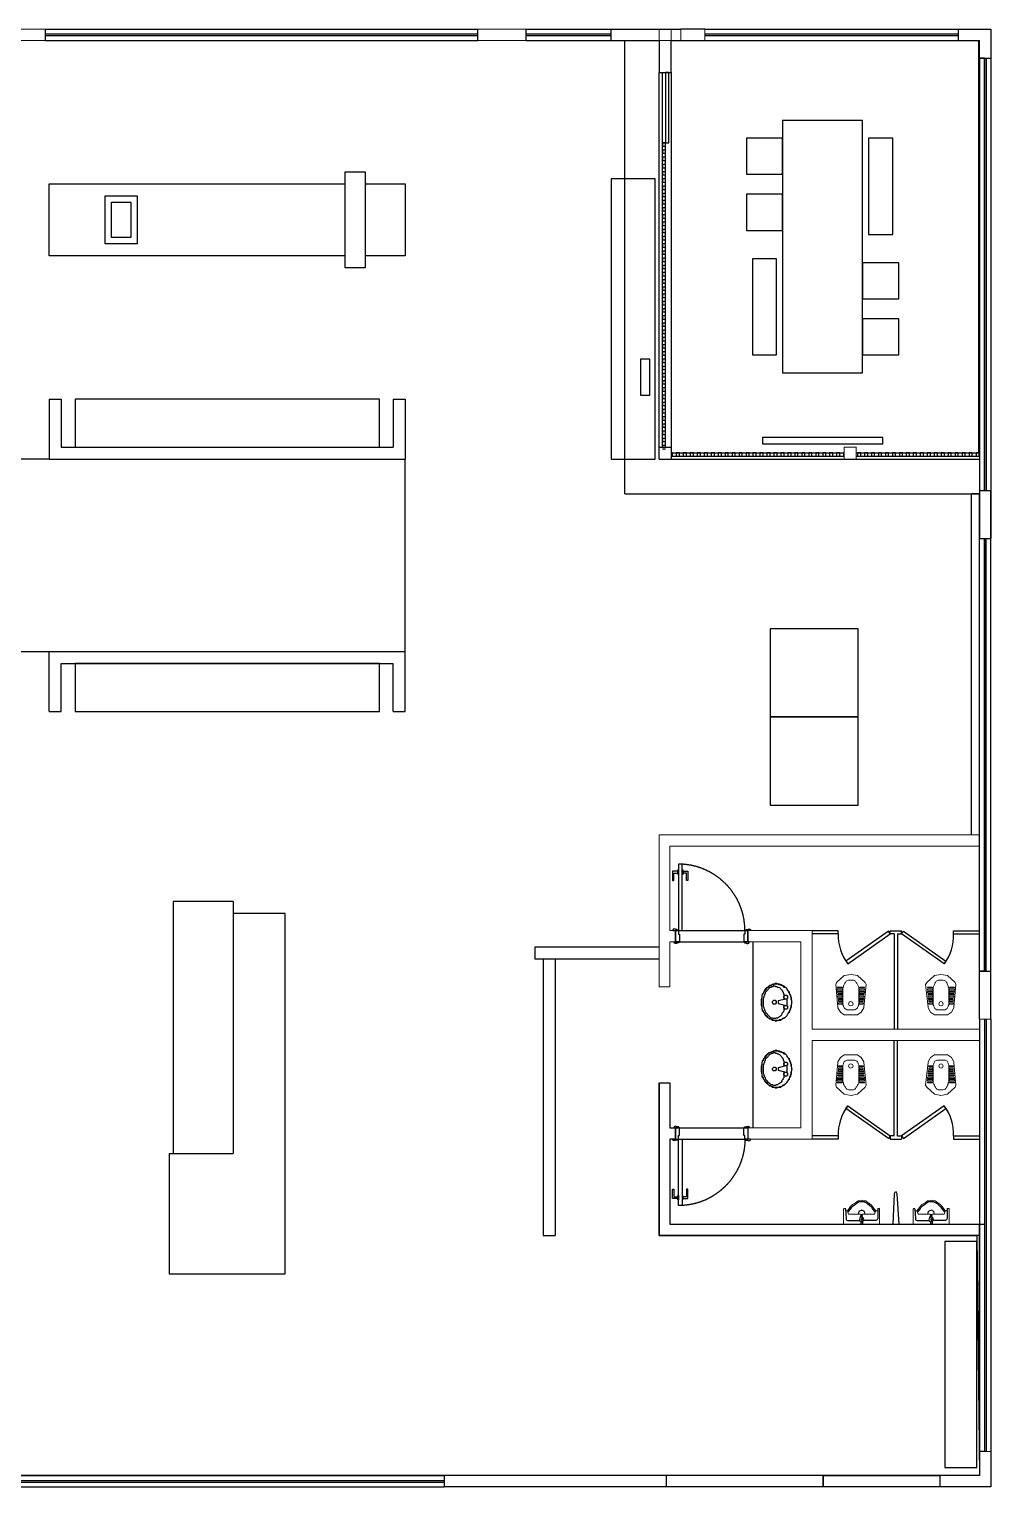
# Model space of a CAD drawing. Header units: millimetres. Extents: x 5625199 to 7433318, y -3316392 to -2552493.
# Drawn here: x 6037506 to 6049510, y -2570694 to -2552493 of the extents above; entities that cross this region are included whole.
import ezdxf

# ---------------------------------------------------------------- set-up
doc = ezdxf.new("R2010")
doc.units = ezdxf.units.MM
doc.linetypes.add('HIDDEN', pattern=[9.525, 6.35, -3.175])
for name, color, linetype in [('155', 155, 'Continuous'), ('250', 250, 'Continuous'), ('PL-固定家具', 155, 'Continuous'), ('PL-固定落地', 155, 'Continuous'), ('PL-新建墙体', 5, 'Continuous'), ('PL-活动家具', 15, 'Continuous'), ('PL-门', 4, 'Continuous')]:
    doc.layers.add(name, color=color, linetype=linetype)

# ---------------------------------------------------------------- blocks, each defined once
blk = doc.blocks.new('GRDRDRD')
at = {"lineweight": 9}
for points in [[(5099847, -2519310), (5099792, -2519279), (5099760, -2519231), (5099760, -2519145), (5099760, -2519066), (5099792, -2519018), (5099847, -2518987)], [(5099823, -2519097), (5099839, -2519073)], [(5099839, -2519073), (5099847, -2519066), (5099863, -2519058), (5099871, -2519058), (5099886, -2519050), (5100100, -2519050)], [(5099847, -2518987), (5099855, -2518987)], [(5100139, -2518955), (5099855, -2518987)], [(5100100, -2519050), (5100107, -2519050)], [(5100107, -2519050), (5100123, -2519058), (5100139, -2519066), (5100155, -2519073), (5100163, -2519081), (5100178, -2519089), (5100186, -2519097)], [(5100139, -2518955), (5100163, -2518971)], [(5100163, -2518971), (5100250, -2519066), (5100265, -2519145), (5100250, -2519231), (5100163, -2519326)], [(5099823, -2519200), (5099823, -2519097)], [(5099839, -2519223), (5099823, -2519200)], [(5100107, -2519247), (5100100, -2519247), (5099886, -2519247), (5099871, -2519239), (5099863, -2519239), (5099847, -2519231), (5099839, -2519223)], [(5100107, -2519239), (5100100, -2519247)], [(5100186, -2519200), (5100178, -2519208), (5100163, -2519216), (5100155, -2519223), (5100139, -2519231), (5100123, -2519239), (5100107, -2519239)], [(5100186, -2519097), (5100194, -2519113)], [(5100194, -2519176), (5100186, -2519200)], [(5100194, -2519176), (5100194, -2519113)], [(5100139, -2519334), (5099855, -2519310), (5099847, -2519310)], [(5100163, -2519326), (5100139, -2519334)]]:
    blk.add_lwpolyline(points, dxfattribs=at)
at = {"lineweight": 13}
for points in [[(5099894, -2518995), (5099910, -2518995), (5099910, -2519042), (5099894, -2519042)], [(5099926, -2518995), (5099942, -2518995), (5099942, -2519042), (5099926, -2519042)], [(5099950, -2518995), (5099965, -2518987), (5099965, -2519042), (5099950, -2519042)], [(5099981, -2518987), (5099997, -2518987), (5099997, -2519042), (5099981, -2519042)], [(5100013, -2518987), (5100021, -2518987), (5100021, -2519042), (5100013, -2519042)], [(5100052, -2519042), (5100036, -2519042), (5100036, -2518979), (5100052, -2518979)], [(5100084, -2519042), (5100068, -2519042), (5100068, -2518979), (5100084, -2518979)], [(5100107, -2519042), (5100100, -2519042), (5100100, -2518979), (5100107, -2518979)], [(5099894, -2519176), (5099878, -2519168), (5099871, -2519152), (5099878, -2519129), (5099894, -2519121), (5099918, -2519129), (5099926, -2519152), (5099918, -2519168)], [(5100084, -2519318), (5100068, -2519318), (5100068, -2519255), (5100084, -2519255)], [(5100100, -2519318), (5100100, -2519255), (5100107, -2519255), (5100107, -2519318)]]:
    blk.add_lwpolyline(points, close=True, dxfattribs=at)
for points in [[(5099894, -2519302), (5099894, -2519255), (5099910, -2519255), (5099910, -2519302)], [(5099926, -2519302), (5099926, -2519255), (5099942, -2519255), (5099942, -2519302)], [(5099950, -2519302), (5099950, -2519255), (5099965, -2519255), (5099965, -2519302)], [(5099981, -2519310), (5099981, -2519255), (5099997, -2519255), (5099997, -2519310)], [(5100013, -2519310), (5100013, -2519255), (5100021, -2519255), (5100021, -2519310)], [(5100036, -2519310), (5100036, -2519255), (5100052, -2519255), (5100052, -2519318), (5100036, -2519310)], [(5099910, -2519302), (5099894, -2519302)], [(5099942, -2519302), (5099926, -2519302)], [(5099965, -2519302), (5099950, -2519302)], [(5099997, -2519310), (5099981, -2519310)], [(5100021, -2519310), (5100013, -2519310)]]:
    blk.add_lwpolyline(points, dxfattribs=at)
blk = doc.blocks.new('SFSEEE')
at = {"lineweight": 9}
for points in [[(5103261, -2495352), (5103269, -2495352), (5103269, -2495375), (5103261, -2495375), (5103072, -2495375), (5103072, -2494925), (5103261, -2494925), (5103269, -2494933), (5103269, -2494949), (5103261, -2494949)], [(5103198, -2495139), (5103198, -2495012), (5103198, -2494989), (5103222, -2494981), (5103238, -2494973)], [(5103246, -2494949), (5103238, -2494957), (5103238, -2494965), (5103238, -2494973), (5103269, -2494996), (5103293, -2495012), (5103317, -2495036), (5103340, -2495075), (5103364, -2495107), (5103364, -2495123), (5103372, -2495154), (5103364, -2495178), (5103364, -2495202), (5103340, -2495233), (5103317, -2495265), (5103293, -2495289), (5103269, -2495304), (5103238, -2495328), (5103238, -2495336), (5103238, -2495344), (5103246, -2495352)], [(5103238, -2495328), (5103222, -2495320), (5103198, -2495312), (5103198, -2495296), (5103198, -2495162)]]:
    blk.add_lwpolyline(points, dxfattribs=at)
at = {"lineweight": 25}
for points in [[(5103261, -2494949), (5103143, -2494957), (5103127, -2494957), (5103119, -2494973), (5103119, -2495123)], [(5103222, -2494981), (5103230, -2494989), (5103261, -2495012), (5103285, -2495028), (5103301, -2495044), (5103332, -2495083), (5103348, -2495107), (5103356, -2495131), (5103356, -2495154), (5103356, -2495170), (5103348, -2495194), (5103332, -2495225), (5103301, -2495257), (5103285, -2495273), (5103261, -2495289), (5103230, -2495312), (5103222, -2495320)], [(5103072, -2495146), (5103096, -2495146), (5103104, -2495139)], [(5103104, -2495162), (5103096, -2495162), (5103072, -2495162), (5103072, -2495139)], [(5103261, -2495352), (5103143, -2495352), (5103127, -2495344), (5103119, -2495328), (5103119, -2495178)], [(5103159, -2495139), (5103159, -2495131)], [(5103159, -2495162), (5103159, -2495154)], [(5103167, -2495146), (5103175, -2495146), (5103182, -2495146)], [(5103167, -2495154), (5103175, -2495154), (5103182, -2495154)], [(5103175, -2495162), (5103175, -2495154)], [(5103182, -2495146), (5103190, -2495146), (5103190, -2495139), (5103190, -2495162), (5103190, -2495139), (5103190, -2495162), (5103182, -2495154)], [(5103198, -2495194), (5103230, -2495186), (5103246, -2495154), (5103230, -2495115), (5103198, -2495107)]]:
    blk.add_lwpolyline(points, dxfattribs=at)
for points in [[(5103072, -2495139), (5103072, -2495162), (5103072, -2495146)], [(5103127, -2495123), (5103111, -2495131), (5103104, -2495154), (5103111, -2495170), (5103127, -2495178), (5103151, -2495170), (5103159, -2495154), (5103151, -2495131)], [(5103143, -2495154), (5103135, -2495146), (5103127, -2495146), (5103119, -2495154), (5103127, -2495162), (5103135, -2495162)], [(5103175, -2495162), (5103175, -2495139), (5103167, -2495139), (5103167, -2495162)]]:
    blk.add_lwpolyline(points, close=True, dxfattribs=at)
blk = doc.blocks.new('yqd_1_900_140_ydhd1_ywsp3_45_0_0_3')
for p, q in [((-0.411, 1), (-0.461, 1)), ((-0.461, 1), (-0.461, 0.078)), ((-0.411, 0.078), (-0.411, 1)), ((-0.5, 0.078), (-0.461, 0.078)), ((-0.5, -0.078), (-0.5, 0.078)), ((-0.461, 0.078), (-0.411, 0.078)), ((-0.461, 0.078), (-0.461, 0.028)), ((-0.461, 0.028), (-0.444, 0.028)), ((-0.444, 0.028), (-0.444, -0.078)), ((0.461, 0.028), (0.444, 0.028)), ((0.444, 0.028), (0.444, -0.078)), ((0.5, 0.078), (0.461, 0.078)), ((0.461, 0.078), (0.461, 0.028)), ((0.5, -0.078), (0.5, 0.078)), ((-0.444, -0.078), (-0.5, -0.078)), ((0.444, -0.078), (0.5, -0.078))]:
    blk.add_line(p, q)
at = {"ltscale": 500}
for p, q in [((-0.5, 0.078), (0.5, 0.078)), ((-0.5, -0.078), (0.5, -0.078))]:
    blk.add_line(p, q, dxfattribs=at)
for points in [[(-0.476, 0.901), (-0.539, 0.901, 0.414214), (-0.543, 0.898), (-0.543, 0.777, 0.414214), (-0.539, 0.774), (-0.527, 0.774, 0.414214), (-0.523, 0.777), (-0.523, 0.874, -0.414214), (-0.52, 0.877), (-0.476, 0.877)], [(-0.396, 0.901), (-0.333, 0.901, -0.414214), (-0.33, 0.898), (-0.33, 0.777, -0.414214), (-0.333, 0.774), (-0.346, 0.774, -0.414214), (-0.349, 0.777), (-0.349, 0.874, 0.414214), (-0.352, 0.877), (-0.396, 0.877)]]:
    blk.add_lwpolyline(points, format="xyb")
for points in [[(-0.471, 0.872), (-0.471, 0.906), (-0.476, 0.906), (-0.476, 0.872)], [(-0.461, 0.858), (-0.461, 0.92), (-0.471, 0.92), (-0.471, 0.858)], [(-0.411, 0.858), (-0.411, 0.92), (-0.402, 0.92), (-0.402, 0.858)], [(-0.402, 0.872), (-0.402, 0.906), (-0.396, 0.906), (-0.396, 0.872)]]:
    blk.add_lwpolyline(points, close=True)
at = {"lineweight": -3}
for points in [[(-0.539, 0.091), (-0.539, 0.078), (-0.472, 0.078), (-0.472, 0.093), (-0.476, 0.093, -1), (-0.483, 0.093, -0.128551), (-0.507, 0.099, 0.3547), (-0.528, 0.097), (-0.533, 0.097, -0.414214), (-0.539, 0.091)], [(0.539, 0.091), (0.539, 0.078), (0.472, 0.078), (0.472, 0.093), (0.476, 0.093, 1), (0.483, 0.093, 0.128551), (0.507, 0.099, -0.3547), (0.528, 0.097), (0.533, 0.097, 0.414214), (0.539, 0.091)], [(-0.522, -0.091), (-0.522, -0.078), (-0.456, -0.078), (-0.456, -0.093), (-0.459, -0.093, 1), (-0.467, -0.093, 0.128551), (-0.49, -0.099, -0.3547), (-0.511, -0.097), (-0.517, -0.097, 0.414214), (-0.522, -0.091)], [(0.522, -0.091), (0.522, -0.078), (0.456, -0.078), (0.456, -0.093), (0.459, -0.093, -1), (0.467, -0.093, -0.128551), (0.49, -0.099, 0.3547), (0.511, -0.097), (0.517, -0.097, -0.414214), (0.522, -0.091)]]:
    blk.add_lwpolyline(points, format="xyb", dxfattribs=at)
at = {"color": 250, "linetype": 'HIDDEN', "ltscale": 15}
blk.add_arc((-0.461, 0.078), 0.922, 0, 90, dxfattribs=at)
blk = doc.blocks.new('TFHFTTT')
at = {"lineweight": 9}
for points in [[(5099511, -2521059), (5099504, -2521067), (5099496, -2521083), (5099488, -2521090), (5099480, -2521098), (5099480, -2521114), (5099472, -2521122), (5099464, -2521138)], [(5099575, -2521011), (5099567, -2521011), (5099551, -2521019), (5099543, -2521027), (5099535, -2521035), (5099527, -2521043), (5099519, -2521051), (5099511, -2521059)], [(5099646, -2520988), (5099638, -2520988), (5099622, -2520996), (5099614, -2520996), (5099606, -2520996), (5099590, -2521004), (5099582, -2521004), (5099575, -2521011)], [(5099717, -2521011), (5099701, -2521004), (5099693, -2521004), (5099685, -2520996), (5099677, -2520996), (5099669, -2520996), (5099654, -2520988), (5099646, -2520988)], [(5099780, -2521059), (5099772, -2521051), (5099764, -2521043), (5099756, -2521035), (5099740, -2521027), (5099732, -2521019), (5099725, -2521011), (5099717, -2521011)], [(5099819, -2521138), (5099819, -2521122), (5099811, -2521114), (5099804, -2521098), (5099796, -2521090), (5099796, -2521083), (5099788, -2521067), (5099780, -2521059)], [(5099464, -2521138), (5099464, -2521146), (5099456, -2521161), (5099456, -2521169), (5099456, -2521185), (5099456, -2521201), (5099456, -2521209), (5099448, -2521225)], [(5099448, -2521225), (5099456, -2521240), (5099456, -2521248), (5099456, -2521264), (5099456, -2521280), (5099456, -2521288), (5099464, -2521304), (5099464, -2521311)], [(5099835, -2521225), (5099835, -2521209), (5099835, -2521201), (5099835, -2521185), (5099827, -2521169), (5099827, -2521161), (5099827, -2521146), (5099819, -2521138)], [(5099819, -2521311), (5099827, -2521304), (5099827, -2521288), (5099827, -2521280), (5099835, -2521264), (5099835, -2521248), (5099835, -2521240), (5099835, -2521225)], [(5099464, -2521311), (5099472, -2521327), (5099480, -2521335), (5099480, -2521351), (5099488, -2521359), (5099496, -2521367), (5099504, -2521383), (5099511, -2521390)], [(5099511, -2521390), (5099519, -2521398), (5099527, -2521406), (5099535, -2521414), (5099543, -2521422), (5099551, -2521430), (5099567, -2521438), (5099575, -2521438)], [(5099575, -2521438), (5099582, -2521446), (5099590, -2521454), (5099606, -2521454), (5099614, -2521454), (5099622, -2521454), (5099638, -2521461), (5099646, -2521461)], [(5099646, -2521461), (5099654, -2521461), (5099669, -2521454), (5099677, -2521454), (5099685, -2521454), (5099693, -2521454), (5099701, -2521446), (5099717, -2521438)], [(5099717, -2521438), (5099725, -2521438), (5099732, -2521430), (5099740, -2521422), (5099756, -2521414), (5099764, -2521406), (5099772, -2521398), (5099780, -2521390)], [(5099780, -2521390), (5099788, -2521383), (5099796, -2521367), (5099796, -2521359), (5099804, -2521351), (5099811, -2521335), (5099819, -2521327), (5099819, -2521311)], [(5099464, -2521973), (5099464, -2521981), (5099456, -2521997), (5099456, -2522004), (5099456, -2522020), (5099456, -2522036), (5099456, -2522044), (5099448, -2522060)], [(5099511, -2521894), (5099504, -2521902), (5099496, -2521918), (5099488, -2521925), (5099480, -2521933), (5099480, -2521949), (5099472, -2521957), (5099464, -2521973)], [(5099575, -2521847), (5099567, -2521847), (5099551, -2521854), (5099543, -2521862), (5099535, -2521870), (5099527, -2521878), (5099519, -2521886), (5099511, -2521894)], [(5099646, -2521823), (5099638, -2521823), (5099622, -2521831), (5099614, -2521831), (5099606, -2521831), (5099590, -2521839), (5099582, -2521839), (5099575, -2521847)], [(5099717, -2521847), (5099701, -2521839), (5099693, -2521839), (5099685, -2521831), (5099677, -2521831), (5099669, -2521831), (5099654, -2521823), (5099646, -2521823)], [(5099780, -2521894), (5099772, -2521886), (5099764, -2521878), (5099756, -2521870), (5099740, -2521862), (5099732, -2521854), (5099725, -2521847), (5099717, -2521847)], [(5099819, -2521973), (5099819, -2521957), (5099811, -2521949), (5099804, -2521933), (5099796, -2521925), (5099796, -2521918), (5099788, -2521902), (5099780, -2521894)], [(5099835, -2522060), (5099835, -2522044), (5099835, -2522036), (5099835, -2522020), (5099827, -2522004), (5099827, -2521997), (5099827, -2521981), (5099819, -2521973)], [(5099448, -2522060), (5099456, -2522075), (5099456, -2522083), (5099456, -2522099), (5099456, -2522115), (5099456, -2522123), (5099464, -2522139), (5099464, -2522147)], [(5099464, -2522147), (5099472, -2522162), (5099480, -2522170), (5099480, -2522186), (5099488, -2522194), (5099496, -2522202), (5099504, -2522218), (5099511, -2522225)], [(5099780, -2522225), (5099788, -2522218), (5099796, -2522202), (5099796, -2522194), (5099804, -2522186), (5099811, -2522170), (5099819, -2522162), (5099819, -2522147)], [(5099819, -2522147), (5099827, -2522139), (5099827, -2522123), (5099827, -2522115), (5099835, -2522099), (5099835, -2522083), (5099835, -2522075), (5099835, -2522060)], [(5099511, -2522225), (5099519, -2522233), (5099527, -2522241), (5099535, -2522249), (5099543, -2522257), (5099551, -2522265), (5099567, -2522273), (5099575, -2522273)], [(5099575, -2522273), (5099582, -2522281), (5099590, -2522289), (5099606, -2522289), (5099614, -2522289), (5099622, -2522289), (5099638, -2522297), (5099646, -2522297)], [(5099646, -2522297), (5099654, -2522297), (5099669, -2522289), (5099677, -2522289), (5099685, -2522289), (5099693, -2522289), (5099701, -2522281), (5099717, -2522273)], [(5099717, -2522273), (5099725, -2522273), (5099732, -2522265), (5099740, -2522257), (5099756, -2522249), (5099764, -2522241), (5099772, -2522233), (5099780, -2522225)]]:
    blk.add_lwpolyline(points, dxfattribs=at)
at = {"lineweight": 25}
for points in [[(5099511, -2521067), (5099504, -2521075), (5099496, -2521083), (5099496, -2521090), (5099488, -2521106), (5099480, -2521114), (5099480, -2521122), (5099472, -2521138)], [(5099575, -2521011), (5099567, -2521019), (5099559, -2521027), (5099551, -2521035), (5099535, -2521035), (5099527, -2521043), (5099519, -2521051), (5099511, -2521067)], [(5099622, -2521414), (5099630, -2521422), (5099638, -2521422), (5099646, -2521422), (5099654, -2521430), (5099661, -2521430), (5099669, -2521430), (5099677, -2521430), (5099685, -2521430), (5099693, -2521422), (5099701, -2521422), (5099709, -2521422), (5099717, -2521414), (5099725, -2521406), (5099732, -2521398), (5099740, -2521398), (5099748, -2521390), (5099756, -2521375), (5099764, -2521367), (5099772, -2521359), (5099780, -2521351), (5099780, -2521335), (5099788, -2521327), (5099788, -2521319), (5099796, -2521304), (5099796, -2521296), (5099804, -2521280), (5099804, -2521264), (5099804, -2521256), (5099804, -2521240), (5099804, -2521225), (5099804, -2521209), (5099804, -2521201), (5099804, -2521185), (5099804, -2521169), (5099796, -2521161), (5099796, -2521146), (5099788, -2521138), (5099788, -2521122), (5099780, -2521114), (5099780, -2521098), (5099772, -2521090), (5099764, -2521083), (5099756, -2521075), (5099748, -2521067), (5099740, -2521059), (5099732, -2521051), (5099725, -2521043), (5099717, -2521035), (5099709, -2521035), (5099701, -2521027), (5099693, -2521027), (5099685, -2521027), (5099677, -2521019), (5099669, -2521019), (5099661, -2521019), (5099654, -2521027), (5099646, -2521027), (5099638, -2521027), (5099630, -2521035), (5099622, -2521035), (5099606, -2521043), (5099598, -2521051), (5099590, -2521059), (5099582, -2521067), (5099575, -2521075), (5099567, -2521083), (5099567, -2521090)], [(5099646, -2520996), (5099638, -2520996), (5099630, -2520996), (5099614, -2521004), (5099606, -2521004), (5099598, -2521004), (5099582, -2521011), (5099575, -2521011)], [(5099709, -2521011), (5099701, -2521011), (5099693, -2521004), (5099685, -2521004), (5099677, -2521004), (5099669, -2520996), (5099654, -2520996), (5099646, -2520996)], [(5099772, -2521067), (5099764, -2521051), (5099756, -2521043), (5099748, -2521035), (5099740, -2521035), (5099732, -2521027), (5099725, -2521019), (5099709, -2521011)], [(5099819, -2521138), (5099811, -2521122), (5099804, -2521114), (5099804, -2521106), (5099796, -2521090), (5099788, -2521083), (5099780, -2521075), (5099772, -2521067)], [(5099472, -2521138), (5099472, -2521146), (5099464, -2521161), (5099464, -2521177), (5099464, -2521185), (5099456, -2521201), (5099456, -2521209), (5099456, -2521225)], [(5099456, -2521225), (5099456, -2521240), (5099456, -2521248), (5099464, -2521264), (5099464, -2521280), (5099464, -2521288), (5099472, -2521304), (5099472, -2521311)], [(5099511, -2521185), (5099511, -2521264)], [(5099527, -2521185), (5099622, -2521209), (5099622, -2521240), (5099527, -2521264)], [(5099567, -2521090), (5099559, -2521098), (5099559, -2521106), (5099559, -2521114), (5099551, -2521122), (5099551, -2521130), (5099551, -2521193)], [(5099551, -2521256), (5099551, -2521319), (5099551, -2521327), (5099551, -2521335), (5099559, -2521343), (5099559, -2521351), (5099567, -2521359), (5099575, -2521367), (5099575, -2521375), (5099582, -2521390), (5099590, -2521398), (5099598, -2521398), (5099606, -2521406), (5099622, -2521414)], [(5099827, -2521225), (5099827, -2521209), (5099827, -2521201), (5099827, -2521185), (5099827, -2521177), (5099819, -2521161), (5099819, -2521146), (5099819, -2521138)], [(5099819, -2521311), (5099819, -2521304), (5099819, -2521288), (5099827, -2521280), (5099827, -2521264), (5099827, -2521248), (5099827, -2521240), (5099827, -2521225)], [(5099472, -2521311), (5099480, -2521327), (5099480, -2521335), (5099488, -2521351), (5099496, -2521359), (5099496, -2521367), (5099504, -2521375), (5099511, -2521390)], [(5099511, -2521390), (5099519, -2521398), (5099527, -2521406), (5099535, -2521414), (5099551, -2521422), (5099559, -2521430), (5099567, -2521430), (5099575, -2521438)], [(5099575, -2521438), (5099582, -2521446), (5099598, -2521446), (5099606, -2521446), (5099614, -2521454), (5099630, -2521454), (5099638, -2521454), (5099646, -2521454)], [(5099646, -2521454), (5099654, -2521454), (5099669, -2521454), (5099677, -2521454), (5099685, -2521446), (5099693, -2521446), (5099701, -2521446), (5099709, -2521438)], [(5099709, -2521438), (5099725, -2521430), (5099732, -2521430), (5099740, -2521422), (5099748, -2521414), (5099756, -2521406), (5099764, -2521398), (5099772, -2521390)], [(5099772, -2521390), (5099780, -2521375), (5099788, -2521367), (5099796, -2521359), (5099804, -2521351), (5099804, -2521335), (5099811, -2521327), (5099819, -2521311)], [(5099472, -2521973), (5099472, -2521981), (5099464, -2521997), (5099464, -2522012), (5099464, -2522020), (5099456, -2522036), (5099456, -2522044), (5099456, -2522060)], [(5099511, -2521902), (5099504, -2521910), (5099496, -2521918), (5099496, -2521925), (5099488, -2521941), (5099480, -2521949), (5099480, -2521957), (5099472, -2521973)], [(5099575, -2521847), (5099567, -2521854), (5099559, -2521862), (5099551, -2521870), (5099535, -2521870), (5099527, -2521878), (5099519, -2521886), (5099511, -2521902)], [(5099567, -2521925), (5099559, -2521933), (5099559, -2521941), (5099559, -2521949), (5099551, -2521957), (5099551, -2521965), (5099551, -2522028)], [(5099622, -2522249), (5099630, -2522257), (5099638, -2522257), (5099646, -2522257), (5099654, -2522265), (5099661, -2522265), (5099669, -2522265), (5099677, -2522265), (5099685, -2522265), (5099693, -2522257), (5099701, -2522257), (5099709, -2522257), (5099717, -2522249), (5099725, -2522241), (5099732, -2522233), (5099740, -2522233), (5099748, -2522225), (5099756, -2522210), (5099764, -2522202), (5099772, -2522194), (5099780, -2522186), (5099780, -2522170), (5099788, -2522162), (5099788, -2522154), (5099796, -2522139), (5099796, -2522131), (5099804, -2522115), (5099804, -2522099), (5099804, -2522091), (5099804, -2522075), (5099804, -2522060), (5099804, -2522044), (5099804, -2522036), (5099804, -2522020), (5099804, -2522004), (5099796, -2521997), (5099796, -2521981), (5099788, -2521973), (5099788, -2521957), (5099780, -2521949), (5099780, -2521933), (5099772, -2521925), (5099764, -2521918), (5099756, -2521910), (5099748, -2521902), (5099740, -2521894), (5099732, -2521886), (5099725, -2521878), (5099717, -2521870), (5099709, -2521870), (5099701, -2521862), (5099693, -2521862), (5099685, -2521862), (5099677, -2521854), (5099669, -2521854), (5099661, -2521854), (5099654, -2521862), (5099646, -2521862), (5099638, -2521862), (5099630, -2521870), (5099622, -2521870), (5099606, -2521878), (5099598, -2521886), (5099590, -2521894), (5099582, -2521902), (5099575, -2521910), (5099567, -2521918), (5099567, -2521925)], [(5099646, -2521831), (5099638, -2521831), (5099630, -2521831), (5099614, -2521839), (5099606, -2521839), (5099598, -2521839), (5099582, -2521847), (5099575, -2521847)], [(5099709, -2521847), (5099701, -2521847), (5099693, -2521839), (5099685, -2521839), (5099677, -2521839), (5099669, -2521831), (5099654, -2521831), (5099646, -2521831)], [(5099772, -2521902), (5099764, -2521886), (5099756, -2521878), (5099748, -2521870), (5099740, -2521870), (5099732, -2521862), (5099725, -2521854), (5099709, -2521847)], [(5099819, -2521973), (5099811, -2521957), (5099804, -2521949), (5099804, -2521941), (5099796, -2521925), (5099788, -2521918), (5099780, -2521910), (5099772, -2521902)], [(5099827, -2522060), (5099827, -2522044), (5099827, -2522036), (5099827, -2522020), (5099827, -2522012), (5099819, -2521997), (5099819, -2521981), (5099819, -2521973)], [(5099456, -2522060), (5099456, -2522075), (5099456, -2522083), (5099464, -2522099), (5099464, -2522115), (5099464, -2522123), (5099472, -2522139), (5099472, -2522147)], [(5099472, -2522147), (5099480, -2522162), (5099480, -2522170), (5099488, -2522186), (5099496, -2522194), (5099496, -2522202), (5099504, -2522210), (5099511, -2522225)], [(5099511, -2522020), (5099511, -2522099)], [(5099527, -2522020), (5099622, -2522044), (5099622, -2522075), (5099527, -2522099)], [(5099551, -2522091), (5099551, -2522154), (5099551, -2522162), (5099551, -2522170), (5099559, -2522178), (5099559, -2522186), (5099567, -2522194), (5099575, -2522202), (5099575, -2522210), (5099582, -2522225), (5099590, -2522233), (5099598, -2522233), (5099606, -2522241), (5099622, -2522249)], [(5099772, -2522225), (5099780, -2522210), (5099788, -2522202), (5099796, -2522194), (5099804, -2522186), (5099804, -2522170), (5099811, -2522162), (5099819, -2522147)], [(5099819, -2522147), (5099819, -2522139), (5099819, -2522123), (5099827, -2522115), (5099827, -2522099), (5099827, -2522083), (5099827, -2522075), (5099827, -2522060)], [(5099511, -2522225), (5099519, -2522233), (5099527, -2522241), (5099535, -2522249), (5099551, -2522257), (5099559, -2522265), (5099567, -2522265), (5099575, -2522273)], [(5099575, -2522273), (5099582, -2522281), (5099598, -2522281), (5099606, -2522281), (5099614, -2522289), (5099630, -2522289), (5099638, -2522289), (5099646, -2522289)], [(5099646, -2522289), (5099654, -2522289), (5099669, -2522289), (5099677, -2522289), (5099685, -2522281), (5099693, -2522281), (5099701, -2522281), (5099709, -2522273)], [(5099709, -2522273), (5099725, -2522265), (5099732, -2522265), (5099740, -2522257), (5099748, -2522249), (5099756, -2522241), (5099764, -2522233), (5099772, -2522225)]]:
    blk.add_lwpolyline(points, dxfattribs=at)
for points in [[(5099504, -2521161), (5099504, -2521169), (5099504, -2521177), (5099511, -2521177), (5099511, -2521185), (5099519, -2521185), (5099527, -2521185), (5099535, -2521185), (5099543, -2521185), (5099543, -2521177), (5099551, -2521169), (5099551, -2521161), (5099551, -2521154), (5099543, -2521146), (5099543, -2521138), (5099535, -2521138), (5099527, -2521138), (5099519, -2521138), (5099511, -2521138), (5099511, -2521146), (5099504, -2521146), (5099504, -2521154)], [(5099504, -2521288), (5099504, -2521296), (5099504, -2521304), (5099511, -2521304), (5099511, -2521311), (5099519, -2521311), (5099527, -2521311), (5099535, -2521311), (5099543, -2521311), (5099543, -2521304), (5099551, -2521296), (5099551, -2521288), (5099551, -2521280), (5099543, -2521272), (5099535, -2521264), (5099527, -2521264), (5099519, -2521264), (5099511, -2521264), (5099511, -2521272), (5099504, -2521272), (5099504, -2521280)], [(5099646, -2521225), (5099646, -2521233), (5099646, -2521240), (5099654, -2521240), (5099654, -2521248), (5099661, -2521248), (5099669, -2521248), (5099677, -2521248), (5099685, -2521248), (5099685, -2521240), (5099693, -2521233), (5099693, -2521225), (5099693, -2521217), (5099685, -2521209), (5099677, -2521201), (5099669, -2521201), (5099661, -2521201), (5099654, -2521201), (5099654, -2521209), (5099646, -2521209), (5099646, -2521217)], [(5099504, -2521997), (5099504, -2522004), (5099504, -2522012), (5099511, -2522012), (5099511, -2522020), (5099519, -2522020), (5099527, -2522020), (5099535, -2522020), (5099543, -2522020), (5099543, -2522012), (5099551, -2522004), (5099551, -2521997), (5099551, -2521989), (5099543, -2521981), (5099543, -2521973), (5099535, -2521973), (5099527, -2521973), (5099519, -2521973), (5099511, -2521973), (5099511, -2521981), (5099504, -2521981), (5099504, -2521989)], [(5099504, -2522123), (5099504, -2522131), (5099504, -2522139), (5099511, -2522139), (5099511, -2522147), (5099519, -2522147), (5099527, -2522147), (5099535, -2522147), (5099543, -2522147), (5099543, -2522139), (5099551, -2522131), (5099551, -2522123), (5099551, -2522115), (5099543, -2522107), (5099535, -2522099), (5099527, -2522099), (5099519, -2522099), (5099511, -2522099), (5099511, -2522107), (5099504, -2522107), (5099504, -2522115)], [(5099646, -2522060), (5099646, -2522068), (5099646, -2522075), (5099654, -2522075), (5099654, -2522083), (5099661, -2522083), (5099669, -2522083), (5099677, -2522083), (5099685, -2522083), (5099685, -2522075), (5099693, -2522068), (5099693, -2522060), (5099693, -2522052), (5099685, -2522044), (5099677, -2522036), (5099669, -2522036), (5099661, -2522036), (5099654, -2522036), (5099654, -2522044), (5099646, -2522044), (5099646, -2522052)]]:
    blk.add_lwpolyline(points, close=True, dxfattribs=at)

msp = doc.modelspace()

# ---------------------------------------------------------------- linework, layer by layer
at = {"color": 255, "lineweight": 9}
for p, q in [((6037108.25, -2552493.47), (6037708.25, -2552493.47)), ((6043108.25, -2552493.47), (6043708.25, -2552493.47)), ((6045640.34, -2552493.47), (6045640.34, -2552633.47)), ((6045940.34, -2552493.47), (6045940.34, -2552633.47)), ((6037108.25, -2552633.47), (6037708.25, -2552633.47)), ((6043108.25, -2552633.47), (6043708.25, -2552633.47)), ((6047280.29, -2564980.31), (6047280.29, -2563780.3)), ((6049509.94, -2564853.82), (6049369.92, -2564853.82)), ((6047280.29, -2565122.41), (6047280.29, -2566196.1)), ((6049509.94, -2570253.86), (6049369.94, -2570253.86)), ((6047414.93, -2570553.64), (6045460.35, -2570553.64)), ((6047414.93, -2570693.64), (6047414.92, -2570693.64))]:
    msp.add_line(p, q, dxfattribs=at)
at = {"color": 255}
for p, q in [((6037708.25, -2552633.47), (6037708.25, -2552493.47)), ((6043108.25, -2552633.47), (6043108.25, -2552493.47)), ((6043708.25, -2552633.47), (6043708.25, -2552493.47)), ((6049108.25, -2552633.47), (6049108.25, -2552493.47))]:
    msp.add_line(p, q, dxfattribs=at)
at = {"color": 250, "ltscale": 500}
for p, q in [((6037708.25, -2552493.47), (6043108.25, -2552493.47)), ((6043708.25, -2552493.47), (6044769.76, -2552493.47)), ((6045940.34, -2552493.47), (6049108.25, -2552493.47)), ((6037708.25, -2552633.47), (6043108.25, -2552633.47)), ((6043708.25, -2552633.47), (6044769.76, -2552633.47)), ((6045940.34, -2552633.47), (6049108.25, -2552633.47)), ((6049369.92, -2552853.64), (6049369.92, -2556021.55)), ((6049369.92, -2552853.64), (6049369.92, -2558253.64)), ((6049509.92, -2552853.64), (6049509.92, -2558253.64)), ((6049369.92, -2564253.64), (6049369.92, -2558853.64)), ((6049509.92, -2564253.64), (6049509.92, -2558853.64)), ((6049369.92, -2564853.82), (6049369.92, -2570253.82)), ((6049509.92, -2564853.82), (6049509.92, -2570253.82)), ((6030233.07, -2570553.64), (6042687.18, -2570553.64)), ((6030233.07, -2570693.64), (6042687.18, -2570693.64))]:
    msp.add_line(p, q, dxfattribs=at)
at = {"color": 3, "ltscale": 500}
for p, q in [((6037708.25, -2552553.47), (6043108.25, -2552553.47)), ((6037708.25, -2552573.47), (6043108.25, -2552573.47)), ((6043708.25, -2552553.47), (6044769.76, -2552553.47)), ((6043708.25, -2552573.47), (6044769.76, -2552573.47)), ((6045940.34, -2552553.47), (6049108.25, -2552553.47)), ((6045940.34, -2552573.47), (6049108.25, -2552573.47)), ((6049429.92, -2552853.64), (6049429.92, -2558253.64)), ((6049449.92, -2552853.64), (6049449.92, -2558253.64)), ((6049429.92, -2564253.64), (6049429.92, -2558853.64)), ((6049449.92, -2564253.64), (6049449.92, -2558853.64)), ((6049429.92, -2564853.82), (6049429.92, -2570253.82)), ((6049449.92, -2564853.82), (6049449.92, -2570253.82)), ((6030233.07, -2570613.64), (6042687.18, -2570613.64)), ((6030233.07, -2570633.64), (6042687.18, -2570633.64))]:
    msp.add_line(p, q, dxfattribs=at)
at = {"color": 255, "ltscale": 500}
for p, q in [((6045940.34, -2552493.47), (6045640.34, -2552493.47)), ((6049108.25, -2552493.47), (6049509.94, -2552493.47)), ((6049509.94, -2552493.47), (6049509.92, -2552853.64)), ((6045640.34, -2552633.47), (6045940.34, -2552633.47)), ((6049108.25, -2552633.47), (6049369.93, -2552633.47)), ((6049369.92, -2552853.64), (6049369.93, -2552633.47)), ((6049369.92, -2552853.64), (6049509.92, -2552853.64)), ((6049369.92, -2558253.64), (6049509.92, -2558253.64)), ((6049369.92, -2558853.64), (6049509.92, -2558853.64)), ((6045575.01, -2563748.72), (6045575.01, -2563890.83)), ((6046475.02, -2563748.72), (6046475.02, -2563890.83)), ((6049369.92, -2564253.64), (6049509.92, -2564253.64)), ((6045575.01, -2566351.89), (6045575.01, -2566211.89)), ((6045575.01, -2566211.89), (6045575.01, -2566351.89)), ((6046475.02, -2566211.89), (6046475.02, -2566351.89)), ((6047414.93, -2570553.64), (6047414.93, -2570693.64)), ((6048874.12, -2570553.64), (6048874.12, -2570693.64))]:
    msp.add_line(p, q, dxfattribs=at)
at = {"ltscale": 500}
for p, q in [((6049369.92, -2558253.64), (6049369.92, -2558853.64)), ((6049369.92, -2558853.64), (6049369.92, -2558298.57)), ((6049509.92, -2558253.64), (6049509.92, -2558853.64)), ((6049509.92, -2558853.64), (6049509.92, -2558253.64)), ((6049369.92, -2564853.82), (6049369.92, -2564253.64)), ((6049509.92, -2564853.82), (6049509.92, -2564253.64)), ((6049369.94, -2570253.86), (6049369.94, -2570553.64)), ((6049509.94, -2570253.86), (6049509.94, -2570693.64)), ((6047414.93, -2570553.64), (6045460.35, -2570553.64)), ((6049369.94, -2570553.64), (6048874.12, -2570553.64)), ((6047414.93, -2570693.64), (6045460.35, -2570693.64)), ((6049509.94, -2570693.64), (6048874.12, -2570693.64))]:
    msp.add_line(p, q, dxfattribs=at)
at = {"color": 255, "lineweight": 18}
for p, q in [((6045369.75, -2562553.71), (6049369.93, -2562553.71)), ((6045369.75, -2562553.71), (6045369.75, -2564451.36)), ((6045503.96, -2563748.72), (6045503.96, -2562693.82)), ((6045503.96, -2562693.82), (6049369.93, -2562693.82)), ((6045503.96, -2563748.72), (6045575.01, -2563748.72)), ((6046475.02, -2563748.72), (6047280.29, -2563748.72)), ((6047280.29, -2564980.31), (6047280.29, -2563748.72)), ((6045503.96, -2564451.36), (6045503.96, -2563890.82)), ((6045503.96, -2563890.83), (6045575.01, -2563890.83)), ((6046475.02, -2563890.83), (6047138.18, -2563890.83)), ((6047138.18, -2566211.89), (6047138.18, -2563890.83)), ((6045369.75, -2564451.36), (6045503.96, -2564451.36)), ((6049369.93, -2564980.31), (6047280.29, -2564980.31)), ((6047280.29, -2566354), (6047280.29, -2565122.41)), ((6047280.29, -2565122.41), (6049369.93, -2565122.41)), ((6045369.75, -2567554.01), (6045369.75, -2565651.36)), ((6045369.75, -2565651.36), (6045503.96, -2565651.36)), ((6045503.96, -2566211.89), (6045503.96, -2565651.36)), ((6045575.01, -2566211.89), (6045503.96, -2566211.89)), ((6047138.18, -2566211.89), (6046475.02, -2566211.89)), ((6045575.01, -2566351.89), (6045503.96, -2566351.89)), ((6045503.96, -2567413.9), (6045503.96, -2566351.89)), ((6047280.29, -2566351.89), (6046475.02, -2566351.89)), ((6049369.93, -2567413.9), (6045503.96, -2567413.9)), ((6049369.93, -2567554.01), (6045369.75, -2567554.01))]:
    msp.add_line(p, q, dxfattribs=at)
msp.add_line((6045460.35, -2570693.64), (6045460.35, -2570553.64))
at = {"color": 255, "lineweight": 9}
for points in [[(6045519.76, -2552633.47), (6045369.76, -2552633.47), (6045369.76, -2552493.47), (6045519.76, -2552493.47)], [(6045369.76, -2557713.57), (6045519.76, -2557713.57), (6045519.76, -2557863.57), (6045369.76, -2557863.57)], [(6047679.76, -2557713.57), (6047829.76, -2557713.57), (6047829.76, -2557863.57), (6047679.76, -2557863.57)]]:
    msp.add_lwpolyline(points, close=True, dxfattribs=at)
at = {"color": 2, "ltscale": 500}
msp.add_lwpolyline([(6045369.75, -2565651.36), (6045369.75, -2567554.01), (6049335.19, -2567554.01), (6049369.94, -2570553.64), (6025990.35, -2570553.64)], dxfattribs=at)
at = {"color": 255, "ltscale": 500}
msp.add_lwpolyline([(6045369.75, -2565651.36), (6045503.96, -2565651.36), (6045503.96, -2566211.89), (6045575.01, -2566211.89), (6045575.01, -2566351.89), (6045503.96, -2566351.89), (6045503.96, -2567413.9), (6049369.93, -2567413.9), (6049369.93, -2567554.01), (6045369.75, -2567554.01), (6045369.75, -2565651.36)], dxfattribs=at)
at = {"layer": '155', "ltscale": 500}
msp.add_line((6045369.76, -2557863.57), (6045369.76, -2557713.57), dxfattribs=at)
at = {"layer": '250', "ltscale": 500}
for p, q in [((6037755.11, -2557863.57), (6035355.11, -2557863.57)), ((6042200.4, -2560263.57), (6042200.4, -2557863.57)), ((6035355.11, -2560263.57), (6037755.11, -2560263.57))]:
    msp.add_line(p, q, dxfattribs=at)
msp.add_lwpolyline([(6047414.93, -2570553.64), (6048874.12, -2570553.64), (6048874.12, -2570693.64), (6047414.93, -2570693.64)], close=True, dxfattribs=at)
at = {"layer": 'PL-固定家具', "ltscale": 500}
for p, q in [((6045519.76, -2553033.47), (6045519.76, -2557863.57)), ((6045409.76, -2557713.57), (6045409.76, -2553913.47)), ((6045449.76, -2557713.57), (6045449.76, -2553913.47)), ((6045369.76, -2557713.57), (6045519.76, -2557713.57)), ((6045519.76, -2557783.57), (6047679.76, -2557783.57)), ((6045519.76, -2557823.57), (6047679.76, -2557823.57)), ((6047829.76, -2557783.57), (6049369.92, -2557783.57)), ((6047829.76, -2557823.57), (6049369.92, -2557823.57))]:
    msp.add_line(p, q, dxfattribs=at)
at = {"layer": 'PL-固定家具', "color": 250, "ltscale": 500}
for points in [[(6045449.76, -2553913.57), (6045409.76, -2553913.57), (6045409.76, -2553953.57), (6045449.76, -2553953.57)], [(6045449.76, -2554003.57), (6045409.76, -2554003.57), (6045409.76, -2554043.57), (6045449.76, -2554043.57)], [(6045449.76, -2554093.57), (6045409.76, -2554093.57), (6045409.76, -2554133.57), (6045449.76, -2554133.57)], [(6045449.76, -2554183.57), (6045409.76, -2554183.57), (6045409.76, -2554223.57), (6045449.76, -2554223.57)], [(6045449.76, -2554273.57), (6045409.76, -2554273.57), (6045409.76, -2554313.57), (6045449.76, -2554313.57)], [(6045449.76, -2554363.57), (6045409.76, -2554363.57), (6045409.76, -2554403.57), (6045449.76, -2554403.57)], [(6045449.76, -2554453.57), (6045409.76, -2554453.57), (6045409.76, -2554493.57), (6045449.76, -2554493.57)], [(6045449.76, -2554543.57), (6045409.76, -2554543.57), (6045409.76, -2554583.57), (6045449.76, -2554583.57)], [(6045449.76, -2554633.57), (6045409.76, -2554633.57), (6045409.76, -2554673.57), (6045449.76, -2554673.57)], [(6045449.76, -2554723.57), (6045409.76, -2554723.57), (6045409.76, -2554763.57), (6045449.76, -2554763.57)], [(6045449.76, -2554813.57), (6045409.76, -2554813.57), (6045409.76, -2554853.57), (6045449.76, -2554853.57)], [(6045449.76, -2554903.57), (6045409.76, -2554903.57), (6045409.76, -2554943.57), (6045449.76, -2554943.57)], [(6045449.76, -2554993.57), (6045409.76, -2554993.57), (6045409.76, -2555033.57), (6045449.76, -2555033.57)], [(6045449.76, -2555083.57), (6045409.76, -2555083.57), (6045409.76, -2555123.57), (6045449.76, -2555123.57)], [(6045449.76, -2555173.57), (6045409.76, -2555173.57), (6045409.76, -2555213.57), (6045449.76, -2555213.57)], [(6045449.76, -2555263.57), (6045409.76, -2555263.57), (6045409.76, -2555303.57), (6045449.76, -2555303.57)], [(6045449.76, -2555353.57), (6045409.76, -2555353.57), (6045409.76, -2555393.57), (6045449.76, -2555393.57)], [(6045449.76, -2555443.57), (6045409.76, -2555443.57), (6045409.76, -2555483.57), (6045449.76, -2555483.57)], [(6045449.76, -2555533.57), (6045409.76, -2555533.57), (6045409.76, -2555573.57), (6045449.76, -2555573.57)], [(6045449.76, -2555623.57), (6045409.76, -2555623.57), (6045409.76, -2555663.57), (6045449.76, -2555663.57)], [(6045449.76, -2555713.57), (6045409.76, -2555713.57), (6045409.76, -2555753.57), (6045449.76, -2555753.57)], [(6045449.76, -2555803.57), (6045409.76, -2555803.57), (6045409.76, -2555843.57), (6045449.76, -2555843.57)], [(6045449.76, -2555893.57), (6045409.76, -2555893.57), (6045409.76, -2555933.57), (6045449.76, -2555933.57)], [(6045449.76, -2555983.57), (6045409.76, -2555983.57), (6045409.76, -2556023.57), (6045449.76, -2556023.57)], [(6045449.76, -2556073.57), (6045409.76, -2556073.57), (6045409.76, -2556113.57), (6045449.76, -2556113.57)], [(6045449.76, -2556163.57), (6045409.76, -2556163.57), (6045409.76, -2556203.57), (6045449.76, -2556203.57)], [(6045449.76, -2556253.57), (6045409.76, -2556253.57), (6045409.76, -2556293.57), (6045449.76, -2556293.57)], [(6045449.76, -2556343.57), (6045409.76, -2556343.57), (6045409.76, -2556383.57), (6045449.76, -2556383.57)], [(6045449.76, -2556433.57), (6045409.76, -2556433.57), (6045409.76, -2556473.57), (6045449.76, -2556473.57)], [(6045449.76, -2556523.57), (6045409.76, -2556523.57), (6045409.76, -2556563.57), (6045449.76, -2556563.57)], [(6045449.76, -2556613.57), (6045409.76, -2556613.57), (6045409.76, -2556653.57), (6045449.76, -2556653.57)], [(6045449.76, -2556703.57), (6045409.76, -2556703.57), (6045409.76, -2556743.57), (6045449.76, -2556743.57)], [(6045449.76, -2556793.57), (6045409.76, -2556793.57), (6045409.76, -2556833.57), (6045449.76, -2556833.57)], [(6045449.76, -2556883.57), (6045409.76, -2556883.57), (6045409.76, -2556923.57), (6045449.76, -2556923.57)], [(6045449.76, -2556973.57), (6045409.76, -2556973.57), (6045409.76, -2557013.57), (6045449.76, -2557013.57)], [(6045449.76, -2557063.57), (6045409.76, -2557063.57), (6045409.76, -2557103.57), (6045449.76, -2557103.57)], [(6045449.76, -2557153.57), (6045409.76, -2557153.57), (6045409.76, -2557193.57), (6045449.76, -2557193.57)], [(6045449.76, -2557243.57), (6045409.76, -2557243.57), (6045409.76, -2557283.57), (6045449.76, -2557283.57)], [(6045449.76, -2557333.57), (6045409.76, -2557333.57), (6045409.76, -2557373.57), (6045449.76, -2557373.57)], [(6045449.76, -2557423.57), (6045409.76, -2557423.57), (6045409.76, -2557463.57), (6045449.76, -2557463.57)], [(6045449.76, -2557513.57), (6045409.76, -2557513.57), (6045409.76, -2557553.57), (6045449.76, -2557553.57)], [(6045449.76, -2557603.57), (6045409.76, -2557603.57), (6045409.76, -2557643.57), (6045449.76, -2557643.57)], [(6045623.76, -2557783.57), (6045583.76, -2557783.57), (6045583.76, -2557823.57), (6045623.76, -2557823.57)], [(6045710.76, -2557783.57), (6045670.76, -2557783.57), (6045670.76, -2557823.57), (6045710.76, -2557823.57)], [(6045797.76, -2557783.57), (6045757.76, -2557783.57), (6045757.76, -2557823.57), (6045797.76, -2557823.57)], [(6045884.76, -2557783.57), (6045844.76, -2557783.57), (6045844.76, -2557823.57), (6045884.76, -2557823.57)], [(6045971.76, -2557783.57), (6045931.76, -2557783.57), (6045931.76, -2557823.57), (6045971.76, -2557823.57)], [(6046058.76, -2557783.57), (6046018.76, -2557783.57), (6046018.76, -2557823.57), (6046058.76, -2557823.57)], [(6046145.76, -2557783.57), (6046105.76, -2557783.57), (6046105.76, -2557823.57), (6046145.76, -2557823.57)], [(6046232.76, -2557783.57), (6046192.76, -2557783.57), (6046192.76, -2557823.57), (6046232.76, -2557823.57)], [(6046319.76, -2557783.57), (6046279.76, -2557783.57), (6046279.76, -2557823.57), (6046319.76, -2557823.57)], [(6046406.76, -2557783.57), (6046366.76, -2557783.57), (6046366.76, -2557823.57), (6046406.76, -2557823.57)], [(6046493.76, -2557783.57), (6046453.76, -2557783.57), (6046453.76, -2557823.57), (6046493.76, -2557823.57)], [(6046580.76, -2557783.57), (6046540.76, -2557783.57), (6046540.76, -2557823.57), (6046580.76, -2557823.57)], [(6046667.76, -2557783.57), (6046627.76, -2557783.57), (6046627.76, -2557823.57), (6046667.76, -2557823.57)], [(6046754.76, -2557783.57), (6046714.76, -2557783.57), (6046714.76, -2557823.57), (6046754.76, -2557823.57)], [(6046841.76, -2557783.57), (6046801.76, -2557783.57), (6046801.76, -2557823.57), (6046841.76, -2557823.57)], [(6046928.76, -2557783.57), (6046888.76, -2557783.57), (6046888.76, -2557823.57), (6046928.76, -2557823.57)], [(6047015.76, -2557783.57), (6046975.76, -2557783.57), (6046975.76, -2557823.57), (6047015.76, -2557823.57)], [(6047102.76, -2557783.57), (6047062.76, -2557783.57), (6047062.76, -2557823.57), (6047102.76, -2557823.57)], [(6047189.76, -2557783.57), (6047149.76, -2557783.57), (6047149.76, -2557823.57), (6047189.76, -2557823.57)], [(6047276.76, -2557783.57), (6047236.76, -2557783.57), (6047236.76, -2557823.57), (6047276.76, -2557823.57)], [(6047363.76, -2557783.57), (6047323.76, -2557783.57), (6047323.76, -2557823.57), (6047363.76, -2557823.57)], [(6047450.76, -2557783.57), (6047410.76, -2557783.57), (6047410.76, -2557823.57), (6047450.76, -2557823.57)], [(6047537.76, -2557783.57), (6047497.76, -2557783.57), (6047497.76, -2557823.57), (6047537.76, -2557823.57)], [(6047624.76, -2557783.57), (6047584.76, -2557783.57), (6047584.76, -2557823.57), (6047624.76, -2557823.57)], [(6047885.76, -2557783.57), (6047845.76, -2557783.57), (6047845.76, -2557823.57), (6047885.76, -2557823.57)], [(6047972.76, -2557783.57), (6047932.76, -2557783.57), (6047932.76, -2557823.57), (6047972.76, -2557823.57)], [(6048059.76, -2557783.57), (6048019.76, -2557783.57), (6048019.76, -2557823.57), (6048059.76, -2557823.57)], [(6048146.76, -2557783.57), (6048106.76, -2557783.57), (6048106.76, -2557823.57), (6048146.76, -2557823.57)], [(6048233.76, -2557783.57), (6048193.76, -2557783.57), (6048193.76, -2557823.57), (6048233.76, -2557823.57)], [(6048320.76, -2557783.57), (6048280.76, -2557783.57), (6048280.76, -2557823.57), (6048320.76, -2557823.57)], [(6048407.76, -2557783.57), (6048367.76, -2557783.57), (6048367.76, -2557823.57), (6048407.76, -2557823.57)], [(6048494.76, -2557783.57), (6048454.76, -2557783.57), (6048454.76, -2557823.57), (6048494.76, -2557823.57)], [(6048581.76, -2557783.57), (6048541.76, -2557783.57), (6048541.76, -2557823.57), (6048581.76, -2557823.57)], [(6048668.76, -2557783.57), (6048628.76, -2557783.57), (6048628.76, -2557823.57), (6048668.76, -2557823.57)], [(6048755.76, -2557783.57), (6048715.76, -2557783.57), (6048715.76, -2557823.57), (6048755.76, -2557823.57)], [(6048842.76, -2557783.57), (6048802.76, -2557783.57), (6048802.76, -2557823.57), (6048842.76, -2557823.57)], [(6048929.76, -2557783.57), (6048889.76, -2557783.57), (6048889.76, -2557823.57), (6048929.76, -2557823.57)], [(6049016.76, -2557783.57), (6048976.76, -2557783.57), (6048976.76, -2557823.57), (6049016.76, -2557823.57)], [(6049103.76, -2557783.57), (6049063.76, -2557783.57), (6049063.76, -2557823.57), (6049103.76, -2557823.57)], [(6049190.76, -2557783.57), (6049150.76, -2557783.57), (6049150.76, -2557823.57), (6049190.76, -2557823.57)], [(6049277.76, -2557783.57), (6049237.76, -2557783.57), (6049237.76, -2557823.57), (6049277.76, -2557823.57)], [(6049364.76, -2557783.57), (6049324.76, -2557783.57), (6049324.76, -2557823.57), (6049364.76, -2557823.57)]]:
    msp.add_lwpolyline(points, close=True, dxfattribs=at)
at = {"layer": 'PL-固定家具'}
msp.add_lwpolyline([(6045134.76, -2557063.57), (6045254.76, -2557063.57), (6045254.76, -2556613.57), (6045134.76, -2556613.57)], close=True, dxfattribs=at)
at = {"layer": 'PL-固定家具', "color": 250, "ltscale": 500}
for points in [[(6045449.76, -2557713.57), (6045449.76, -2557693.57), (6045409.76, -2557693.57), (6045409.76, -2557713.57)], [(6045409.76, -2557733.57), (6045449.76, -2557733.57)], [(6045519.76, -2557823.57), (6045536.76, -2557823.57), (6045536.76, -2557783.57), (6045519.76, -2557783.57)], [(6047679.76, -2557783.57), (6047671.76, -2557783.57), (6047671.76, -2557823.57), (6047679.76, -2557823.57)]]:
    msp.add_lwpolyline(points, dxfattribs=at)
at = {"layer": 'PL-固定落地', "color": 250, "ltscale": 500}
for p, q in [((6044939.76, -2558293.57), (6044939.76, -2552633.47)), ((6045409.76, -2553913.57), (6045409.76, -2553033.47)), ((6044939.76, -2558293.57), (6049369.92, -2558293.57))]:
    msp.add_line(p, q, dxfattribs=at)
at = {"layer": 'PL-固定落地', "color": 8, "ltscale": 500}
for p, q in [((6045369.76, -2557713.57), (6045369.76, -2553033.47)), ((6045369.76, -2557863.57), (6049369.92, -2557863.57))]:
    msp.add_line(p, q, dxfattribs=at)
at = {"layer": 'PL-固定落地', "ltscale": 500}
for p, q in [((6045409.76, -2553913.47), (6045449.76, -2553913.47)), ((6047605.11, -2563789.42), (6047605.11, -2563749.42)), ((6048255.11, -2563789.42), (6048255.11, -2563749.42)), ((6048305.11, -2563787.31), (6048305.11, -2564978.9)), ((6048345.11, -2563787.31), (6048345.11, -2564978.9)), ((6048395.11, -2563789.42), (6048395.11, -2563749.42)), ((6049045.11, -2563789.42), (6049045.11, -2563749.42)), ((6048305.11, -2566314), (6048305.11, -2565122.41)), ((6048345.11, -2566314), (6048345.11, -2565122.41)), ((6047605.11, -2566311.89), (6047605.11, -2566351.89)), ((6048255.11, -2566311.89), (6048255.11, -2566351.89)), ((6048395.11, -2566311.89), (6048395.11, -2566351.89)), ((6049045.11, -2566311.89), (6049045.11, -2566351.89))]:
    msp.add_line(p, q, dxfattribs=at)
at = {"layer": 'PL-固定落地', "color": 155, "ltscale": 500}
for p in [(6049269.92, -2562553.71), (6049369.92, -2558293.57)]:
    msp.add_line(p, (6049269.92, -2558293.57), dxfattribs=at)
at = {"layer": 'PL-固定落地'}
for p, q in [((6047605.11, -2563749.42), (6047280.29, -2563749.42)), ((6047605.11, -2563789.42), (6047280.29, -2563789.42)), ((6048255.11, -2563749.42), (6048395.11, -2563749.42)), ((6048305.11, -2563789.42), (6048255.11, -2563789.42)), ((6048345.11, -2563789.42), (6048395.11, -2563789.42)), ((6049045.11, -2563749.42), (6049369.93, -2563749.42)), ((6049045.11, -2563789.42), (6049369.93, -2563789.42)), ((6046537.65, -2563890.82), (6046537.65, -2566211.89)), ((6047605.11, -2566311.89), (6047280.29, -2566311.89)), ((6047605.11, -2566351.89), (6047280.29, -2566351.89)), ((6048305.11, -2566311.89), (6048255.11, -2566311.89)), ((6048255.11, -2566351.89), (6048395.11, -2566351.89)), ((6048345.11, -2566311.89), (6048395.11, -2566311.89)), ((6049045.11, -2566311.89), (6049369.93, -2566311.89)), ((6049045.11, -2566351.89), (6049369.93, -2566351.89))]:
    msp.add_line(p, q, dxfattribs=at)
at = {"layer": 'PL-固定落地', "color": 155, "ltscale": 500}
msp.add_lwpolyline([(6044769.76, -2554363.57), (6044769.76, -2557863.57), (6045319.76, -2557863.57), (6045319.76, -2554363.57)], close=True, dxfattribs=at)
at = {"layer": 'PL-固定落地'}
msp.add_lwpolyline([(6048365.86, -2567413.9), (6048342.18, -2567034.95), (6048334.29, -2567019.16), (6048326.39, -2567011.27), (6048310.6, -2567019.16), (6048302.71, -2567034.95), (6048286.92, -2567413.9)], close=True, dxfattribs=at)
at = {"layer": 'PL-新建墙体'}
for p, q in [((6044769.76, -2552633.47), (6044769.76, -2552493.47)), ((6044769.76, -2552493.47), (6045640.34, -2552493.47)), ((6044769.76, -2552633.47), (6045369.76, -2552633.47)), ((6045369.76, -2552633.47), (6045369.76, -2553033.47)), ((6045519.76, -2553033.47), (6045519.76, -2552633.47)), ((6045519.76, -2552633.47), (6045640.28, -2552633.47)), ((6045369.76, -2553033.47), (6045519.76, -2553033.47)), ((6037755.11, -2557113.57), (6037755.11, -2557863.57)), ((6037755.11, -2557113.57), (6037905.11, -2557113.57)), ((6037905.11, -2557113.57), (6037905.11, -2557713.57)), ((6042050.4, -2557113.57), (6042200.4, -2557113.57)), ((6042050.4, -2557113.57), (6042050.4, -2557713.57)), ((6042200.4, -2557113.57), (6042200.4, -2557863.57)), ((6037905.11, -2557713.57), (6042050.4, -2557713.57)), ((6037755.11, -2557863.57), (6042200.4, -2557863.57)), ((6037755.11, -2560263.57), (6042200.4, -2560263.57)), ((6037755.11, -2561013.57), (6037755.11, -2560263.57)), ((6042200.4, -2561013.57), (6042200.4, -2560263.57)), ((6037905.11, -2560413.57), (6042050.4, -2560413.57)), ((6037905.11, -2561013.57), (6037905.11, -2560413.57)), ((6042050.4, -2561013.57), (6042050.4, -2560413.57)), ((6037755.11, -2561013.57), (6037905.11, -2561013.57)), ((6042050.4, -2561013.57), (6042200.4, -2561013.57)), ((6045369.75, -2563953.71), (6043819.75, -2563953.71)), ((6043819.75, -2563953.71), (6043819.75, -2564103.71)), ((6045369.75, -2564103.71), (6043819.75, -2564103.71)), ((6043919.75, -2564103.71), (6043919.75, -2567554.01)), ((6044069.75, -2564103.71), (6044069.75, -2567554.01)), ((6043919.75, -2567554.01), (6044069.75, -2567554.01)), ((6045460.35, -2570553.64), (6042687.18, -2570553.64)), ((6042687.18, -2570553.64), (6042687.18, -2570693.64)), ((6045460.35, -2570553.64), (6042687.18, -2570553.64)), ((6047414.93, -2570693.64), (6042687.18, -2570693.64)), ((6045460.35, -2570693.64), (6042687.18, -2570693.64))]:
    msp.add_line(p, q, dxfattribs=at)
for points in [[(6049369.92, -2558253.64), (6049429.92, -2558253.64), (6049429.92, -2552853.64), (6049369.92, -2552853.64)], [(6049369.92, -2558853.64), (6049429.92, -2558853.64), (6049429.92, -2564253.64), (6049369.92, -2564253.64)], [(6049369.92, -2567413.9), (6049429.92, -2567413.9), (6049429.92, -2570253.82), (6049369.92, -2570253.82)]]:
    msp.add_lwpolyline(points, close=True, dxfattribs=at)
at = {"layer": 'PL-活动家具', "color": 250}
msp.add_line((6049359.92, -2557783.57), (6049359.93, -2552633.46), dxfattribs=at)
at = {"layer": 'PL-活动家具'}
for p, q in [((6039302.76, -2563383.61), (6039302.76, -2566533.61)), ((6040052.76, -2563383.61), (6039302.76, -2563383.61)), ((6040052.76, -2563383.61), (6040052.76, -2566533.61)), ((6040702.76, -2563533.61), (6040052.76, -2563533.61)), ((6040702.76, -2568033.61), (6040702.76, -2563533.61)), ((6039252.76, -2566533.61), (6039252.76, -2568033.61)), ((6039252.76, -2566533.61), (6040052.76, -2566533.61)), ((6039252.76, -2568033.61), (6040702.76, -2568033.61))]:
    msp.add_line(p, q, dxfattribs=at)
for points in [[(6046909.84, -2553633.57), (6046909.84, -2556783.57), (6047909.84, -2556783.57), (6047909.84, -2553633.57)], [(6041700.4, -2554273.52), (6041700.4, -2555473.52), (6041450.4, -2555473.52), (6041450.4, -2554273.52)], [(6038855.11, -2555173.52), (6038455.11, -2555173.52), (6038455.11, -2554573.52), (6038855.11, -2554573.52)], [(6038077.76, -2557713.57), (6041877.76, -2557713.57), (6041877.76, -2557113.57), (6038077.76, -2557113.57)], [(6046659.84, -2557671.1), (6048159.84, -2557671.1), (6048159.84, -2557591.1), (6046659.84, -2557591.1)], [(6046753.91, -2561081.02), (6047853.91, -2561081.02), (6047853.91, -2559981.02), (6046753.91, -2559981.02)], [(6038077.76, -2561013.57), (6041877.76, -2561013.57), (6041877.76, -2560413.57), (6038077.76, -2560413.57)], [(6046753.91, -2562181.02), (6047853.91, -2562181.02), (6047853.91, -2561081.02), (6046753.91, -2561081.02)], [(6048935.19, -2567631.45), (6048935.19, -2570450.32), (6049335.19, -2570450.32), (6049335.19, -2567631.45)]]:
    msp.add_lwpolyline(points, close=True, dxfattribs=at)
at = {"layer": 'PL-活动家具', "color": 8}
for points in [[(6046459.84, -2554305.71), (6046909.84, -2554305.71), (6046909.84, -2553855.71), (6046459.84, -2553855.71)], [(6048284.84, -2555055.66), (6048284.84, -2553855.66), (6047984.84, -2553855.66), (6047984.84, -2555055.66)], [(6046459.84, -2555005.71), (6046909.84, -2555005.71), (6046909.84, -2554555.71), (6046459.84, -2554555.71)], [(6046534.84, -2555361.49), (6046534.84, -2556561.49), (6046834.84, -2556561.49), (6046834.84, -2555361.49)], [(6048359.84, -2555411.44), (6047909.84, -2555411.44), (6047909.84, -2555861.44), (6048359.84, -2555861.44)], [(6048359.84, -2556111.44), (6047909.84, -2556111.44), (6047909.84, -2556561.44), (6048359.84, -2556561.44)]]:
    msp.add_lwpolyline(points, close=True, dxfattribs=at)
at = {"layer": 'PL-活动家具'}
for points in [[(6041450.4, -2555323.52), (6037755.11, -2555323.52), (6037755.11, -2554423.52), (6041450.4, -2554423.52)], [(6041700.4, -2554423.52), (6042200.4, -2554423.52), (6042200.4, -2555323.52), (6041700.4, -2555323.52)]]:
    msp.add_lwpolyline(points, dxfattribs=at)
at = {"layer": 'PL-活动家具', "color": 250}
msp.add_lwpolyline([(6038775.11, -2555093.52), (6038535.11, -2555093.52), (6038535.11, -2554653.52), (6038775.11, -2554653.52)], close=True, dxfattribs=at)
at = {"layer": 'PL-门'}
msp.add_lwpolyline([(6045449.76, -2553033.57), (6045449.76, -2553913.57), (6045489.76, -2553913.57), (6045489.76, -2553033.57)], close=True, dxfattribs=at)
at = {"layer": 'PL-门', "ltscale": 500}
for points in [[(6048255.11, -2563789.42), (6048232.01, -2563756.76), (6047701.33, -2564132.1), (6047724.43, -2564164.76)], [(6048395.11, -2563789.42), (6048418.21, -2563756.76), (6048948.89, -2564132.1), (6048925.79, -2564164.76)], [(6048255.11, -2566311.89), (6048232.01, -2566344.55), (6047701.33, -2565969.21), (6047724.43, -2565936.55)], [(6048395.11, -2566311.89), (6048418.21, -2566344.55), (6048948.89, -2565969.21), (6048925.79, -2565936.55)]]:
    msp.add_lwpolyline(points, close=True, dxfattribs=at)
for centre, start, end in [((6048192.2, -2563809.42), 178.04889, 217.222259), ((6048458.02, -2563809.42), 322.777741, 1.95111), ((6048192.2, -2566291.89), 142.777741, 181.95111), ((6048458.02, -2566291.89), 358.04889, 37.222259)]:
    msp.add_arc(centre, 587.43, start, end, dxfattribs=at)

# ---------------------------------------------------------------- block references
at = {"layer": 'PL-固定落地', "color": 255, "xscale": -1}
for p, rotation in [((8566910.46, -7664559.9), 270), ((3529739.75, 2534458.59), 89.99999999999997)]:
    msp.add_blockref('GRDRDRD', p, dxfattribs=dict(at, rotation=rotation))
at = {"layer": 'PL-固定落地', "color": 255}
for name, p, rotation in [('GRDRDRD', (3529739.75, -7664559.9), 90), ('GRDRDRD', (8566910.46, 2534458.59), 270), ('SFSEEE', (3552745.7, -7670485.85), 90), ('SFSEEE', (3553614.13, -7670485.85), 90)]:
    msp.add_blockref(name, p, dxfattribs=dict(at, rotation=rotation))
at = {"layer": 'PL-固定落地', "color": 255, "xscale": -1}
msp.add_blockref('TFHFTTT', (11146476.44, -43417.96), dxfattribs=at)
at = {"layer": 'PL-门', "color": 255, "ltscale": 500, "xscale": 900, "yscale": 900, "zscale": 900}
msp.add_blockref('yqd_1_900_140_ydhd1_ywsp3_45_0_0_3', (6046025.01, -2563818.72), dxfattribs=at)
at = {"layer": 'PL-门', "color": 255, "ltscale": 500, "xscale": -900, "yscale": 900, "zscale": 900, "rotation": 180}
msp.add_blockref('yqd_1_900_140_ydhd1_ywsp3_45_0_0_3', (6046025.01, -2566281.89), dxfattribs=at)

doc.saveas('drawing.dxf')
